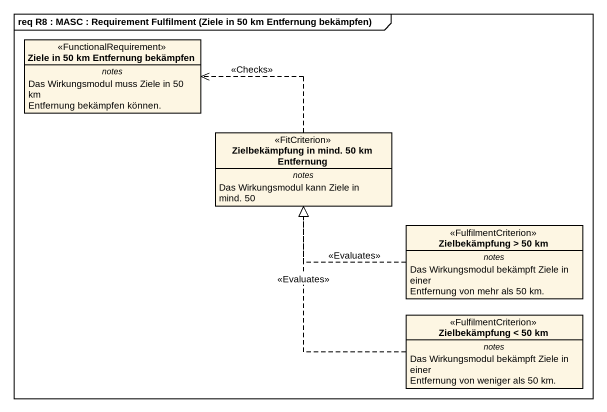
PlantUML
@startuml
mainframe req R8 : MASC : Requirement Fulfilment (Ziele in 50 km Entfernung bekämpfen)
hide circle
hide empty members
class "Ziele in 50 km Entfernung bekämpfen" as Ziele_in_50_km_Entfernung <<FunctionalRequirement>> {
  -- notes --
  Das Wirkungsmodul muss Ziele in 50 km
  Entfernung bekämpfen können.
}
class "Zielbekämpfung in mind. 50 km Entfernung" as Zielbekämpfung_in_mind_50 <<FitCriterion>> {
  -- notes --
  Das Wirkungsmodul kann Ziele in mind. 50
}
class "Zielbekämpfung > 50 km" as Zielbekämpfung_50_km <<FulfilmentCriterion>> {
  -- notes --
  Das Wirkungsmodul bekämpft Ziele in einer
  Entfernung von mehr als 50 km.
}
class "Zielbekämpfung < 50 km" as Zielbekämpfung_50_km_2 <<FulfilmentCriterion>> {
  -- notes --
  Das Wirkungsmodul bekämpft Ziele in einer
  Entfernung von weniger als 50 km.
}
Zielbekämpfung_in_mind_50 .left.> Ziele_in_50_km_Entfernung : <<Checks>>
Zielbekämpfung_50_km .left.|> Zielbekämpfung_in_mind_50 : <<Evaluates>>
Zielbekämpfung_50_km_2 .up.|> Zielbekämpfung_in_mind_50 : <<Evaluates>>
@enduml
